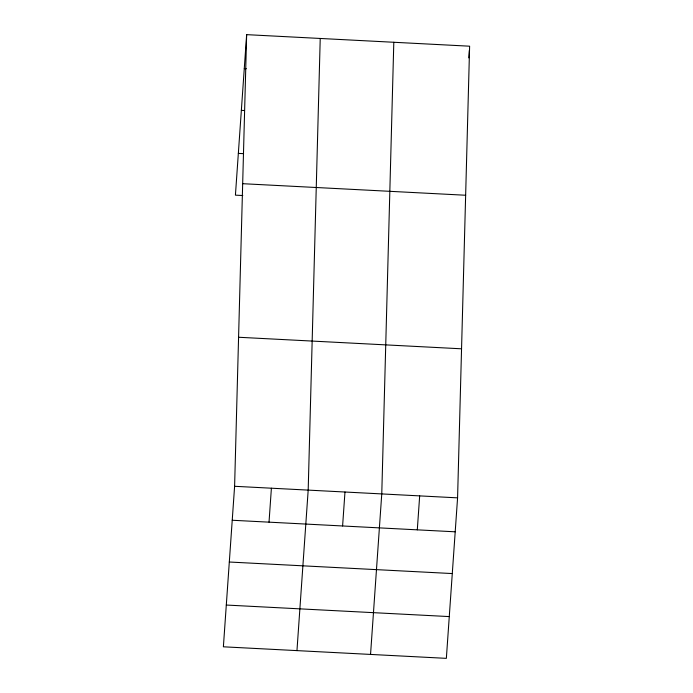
<?xml version="1.0" encoding="UTF-8"?>
<svg xmlns="http://www.w3.org/2000/svg" width="693" height="693" viewBox="0 0 693 693"><rect width="100%" height="100%" fill="white"/><g stroke="black" fill="none" stroke-linecap="round" stroke-linejoin="round"><path stroke-width="1.04" d="M234.606 486.295L246.647 34.65L469.62 46.197L457.579 497.851L446.353 658.35L223.38 646.803L234.606 486.295L457.579 497.851M320.227 38.461L308.186 490.107L296.959 650.614M393.806 42.273L381.765 493.918L370.547 654.426M246.647 34.65L235.421 195.149L242.784 195.53M269.023 522.158L271.396 488.201M342.602 525.97L344.975 492.013M417.299 529.842L419.672 495.885M468.797 57.874L469.317 50.442M244.274 68.607L246.379 68.711M241.355 110.369L244.508 110.533M238.34 153.396L243.598 153.664M242.671 183.697L465.644 195.244M238.583 337.257L461.547 348.804M232.233 520.252L455.197 531.808M229.314 562.014L452.278 573.561M226.299 605.041L449.272 616.588"/></g></svg>
